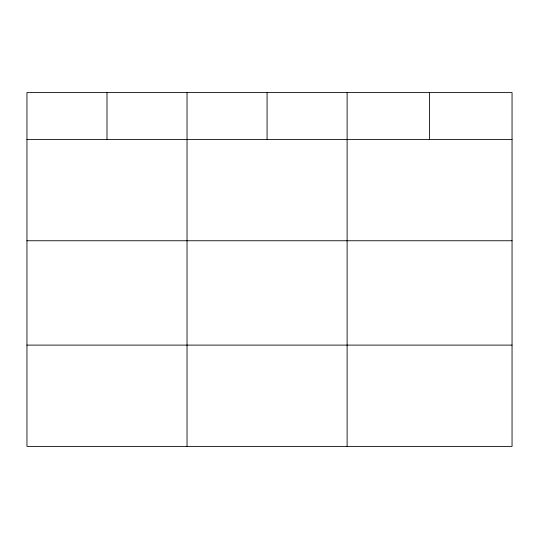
<?xml version="1.0" encoding="UTF-8"?>
<svg xmlns="http://www.w3.org/2000/svg" width="539" height="539" viewBox="0 0 539 539"><rect width="100%" height="100%" fill="white"/><g stroke="black" fill="none" stroke-linecap="round" stroke-linejoin="round"><path stroke-width="0.81" d="M512.05 240.751L512.05 92.607L26.95 92.607L26.95 446.393L512.05 446.393L512.05 240.751L26.95 240.751M26.95 139.466L512.05 139.466M26.95 345.108L512.05 345.108M429.583 92.607L429.583 139.466M347.116 92.607L347.116 446.393M267.074 92.607L267.074 139.466M187.033 92.607L187.033 446.393M106.992 92.607L106.992 139.466"/></g></svg>
